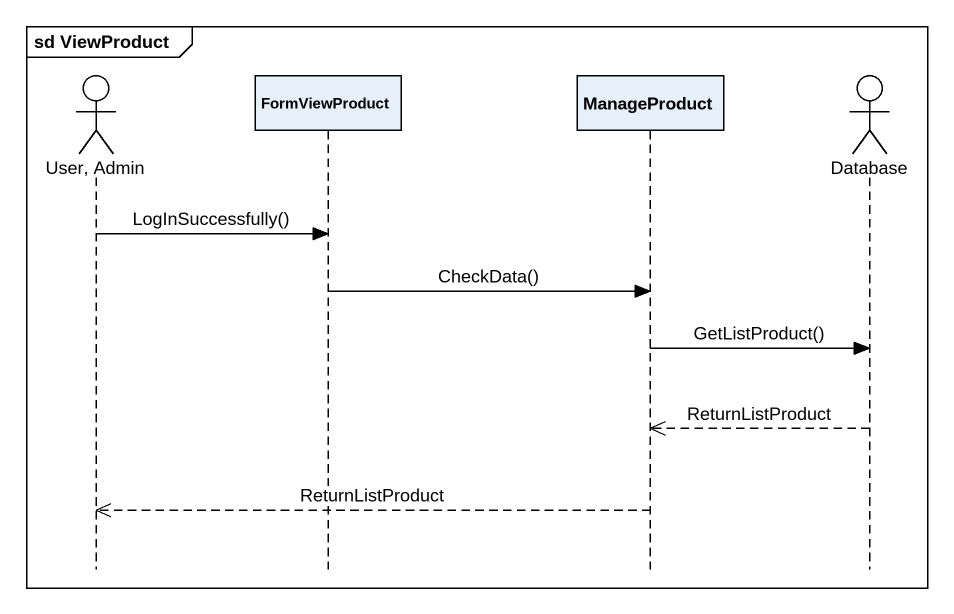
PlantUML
@startuml
mainframe sd ViewProduct
hide footbox
actor "User, Admin" as User_Admin
participant FormViewProduct
participant ManageProduct
actor "Database" as Database_

User_Admin -> FormViewProduct : LogInSuccessfully()
FormViewProduct -> ManageProduct : CheckData()
ManageProduct -> Database_ : GetListProduct()
Database_ -->> ManageProduct : ReturnListProduct
ManageProduct -->> User_Admin : ReturnListProduct
@enduml
